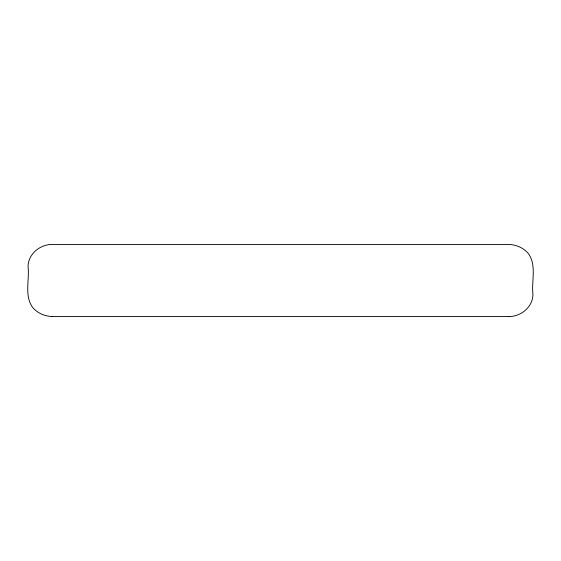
<?xml version="1.0" encoding="UTF-8"?>
<svg xmlns="http://www.w3.org/2000/svg" width="561" height="561" viewBox="0 0 561 561"><rect width="100%" height="100%" fill="white"/><g stroke="black" fill="none" stroke-linecap="round" stroke-linejoin="round"><path stroke-width="0.84" d="M52.482 316.565L52.194 316.523C44.712 316.334 37.566 313.178 32.664 307.477C24.102 295.591 29.67 279.932 28.05 266.475C28.239 253.881 40.055 244.393 52.194 244.435L508.806 244.477C516.288 244.666 523.434 247.822 528.336 253.523C536.898 265.409 531.33 281.068 532.95 294.525C532.761 307.119 520.945 316.607 508.806 316.565L508.518 316.565M508.806 316.523L52.194 316.523"/></g></svg>
